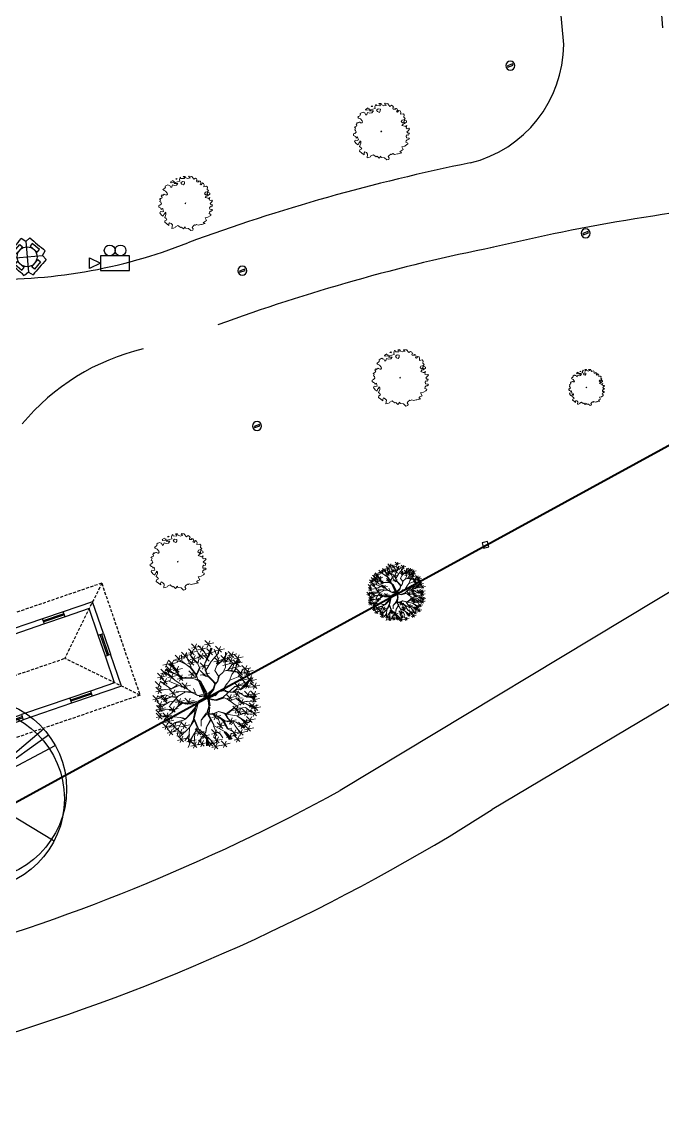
# Model space of a CAD drawing. Extents: x 2080 to 102399, y 2071 to 93424.
# Drawn here: x 83291 to 84346, y 74898 to 76714 of the extents above; entities that cross this region are included whole.
import ezdxf

# ---------------------------------------------------------------- set-up
doc = ezdxf.new("R2010")
doc.units = 0
doc.header["$LTSCALE"] = 20
doc.header["$MEASUREMENT"] = 0
doc.linetypes.add('CENTERX2', pattern=[4, 2.5, -0.5, 0.5, -0.5])
doc.linetypes.add('HIDDEN', pattern=[0.375, 0.25, -0.125])
for name, color, linetype, lineweight in [('ASPHALT', 9, 'CENTERX2', 25), ('camera', 11, 'Continuous', 13), ('fence', 13, 'FENCELINE2', 40), ('Mango tree', 96, 'Continuous', 5), ('NEEM TREE', 84, 'Continuous', 5), ('sappotta', 114, 'Continuous', 5), ('STONE', 2, 'Continuous', 30), ('tree', 60, 'Continuous', 0)]:
    doc.layers.add(name, color=color, linetype=linetype, lineweight=lineweight)
for name, color, linetype in [('DOOR', 1, 'Continuous'), ('ELEC', 11, 'Continuous'), ('proposed tree', 3, 'Continuous'), ('road', 2, 'Continuous'), ('Roof lilne', 31, 'Continuous'), ('wall', 13, 'Continuous'), ('WINDOW', 4, 'Continuous'), ('window sill', 5, 'Continuous')]:
    doc.layers.add(name, color=color, linetype=linetype)
doc.linetypes.add('FENCELINE2', pattern='A,0.25,-0.1,[132,ltypeshp.shx,S=0.1,R=0,X=-0.1,Y=0],-0.1,1', length=1.45)

# ---------------------------------------------------------------- blocks, each defined once
blk = doc.blocks.new('NEEM')
at = {"layer": 'sappotta', "linetype": 'Continuous'}
for p, q in [((-0.517, 0.963), (-0.614, 0.901)), ((-0.614, 0.901), (-0.589, 0.87)), ((-0.589, 0.87), (-0.494, 0.884)), ((-0.521, 0.945), (-0.521, 0.945)), ((-0.449, 0.913), (-0.521, 0.945)), ((-0.494, 0.884), (-0.449, 0.913)), ((-0.415, 0.884), (-0.459, 0.839)), ((-0.32, 0.906), (-0.415, 0.884)), ((-0.359, 1.043), (-0.396, 1.016)), ((-0.396, 1.016), (-0.345, 1.011)), ((-0.345, 1.011), (-0.34, 1.039)), ((-0.23, 0.935), (-0.32, 0.906)), ((-0.213, 1.092), (-0.242, 1.007)), ((-0.242, 1.007), (-0.23, 0.935)), ((-0.191, 1.099), (-0.213, 1.092)), ((-0.177, 1.048), (-0.191, 1.099)), ((-0.043, 1.039), (-0.177, 1.048)), ((-0.108, 0.922), (-0.177, 0.872)), ((-0.027, 0.908), (-0.108, 0.922)), ((0.003, 1.132), (-0.083, 1.127)), ((-0.083, 1.127), (-0.023, 1.083)), ((-0.023, 1.083), (-0.043, 1.039)), ((-0.034, 0.839), (-0.027, 0.908)), ((0.03, 1.077), (0.003, 1.132)), ((0.114, 1.043), (0.03, 1.077)), ((0.216, 1.072), (0.114, 1.043)), ((0.162, 1.144), (0.142, 1.112)), ((0.142, 1.112), (0.216, 1.072)), ((0.283, 1.13), (0.162, 1.144)), ((0.267, 1.123), (0.283, 1.13)), ((0.351, 1.016), (0.267, 1.123)), ((0.421, 1.063), (0.351, 1.016)), ((0.473, 1.03), (0.421, 1.063)), ((0.472, 0.942), (0.501, 0.982)), ((0.483, 0.908), (0.472, 0.942)), ((0.501, 0.982), (0.473, 1.03)), ((0.581, 0.9), (0.483, 0.908)), ((0.551, 0.95), (0.581, 0.9)), ((0.627, 0.928), (0.551, 0.95)), ((0.654, 0.87), (0.627, 0.928)), ((-0.892, 0.613), (-0.923, 0.594)), ((-0.923, 0.594), (-0.895, 0.555)), ((-0.895, 0.555), (-0.868, 0.54)), ((-0.85, 0.638), (-0.892, 0.613)), ((-0.868, 0.54), (-0.818, 0.517)), ((-0.818, 0.692), (-0.85, 0.638)), ((-0.783, 0.757), (-0.83, 0.729)), ((-0.83, 0.729), (-0.826, 0.714)), ((-0.826, 0.714), (-0.818, 0.692)), ((-0.818, 0.517), (-0.752, 0.44)), ((-0.749, 0.774), (-0.783, 0.757)), ((-0.752, 0.44), (-0.735, 0.394)), ((-0.717, 0.789), (-0.749, 0.774)), ((-0.689, 0.772), (-0.717, 0.789)), ((-0.638, 0.758), (-0.689, 0.772)), ((-0.598, 0.672), (-0.638, 0.758)), ((-0.562, 0.699), (-0.598, 0.672)), ((-0.533, 0.776), (-0.562, 0.699)), ((-0.452, 0.75), (-0.533, 0.776)), ((-0.459, 0.839), (-0.303, 0.837)), ((-0.361, 0.762), (-0.452, 0.75)), ((-0.303, 0.837), (-0.361, 0.762)), ((-0.177, 0.872), (-0.139, 0.809)), ((-0.139, 0.809), (-0.067, 0.78)), ((-0.067, 0.78), (-0.034, 0.839)), ((0.616, 0.806), (0.654, 0.87)), ((0.66, 0.788), (0.616, 0.806)), ((0.715, 0.86), (0.66, 0.788)), ((0.762, 0.844), (0.715, 0.86)), ((0.783, 0.779), (0.762, 0.844)), ((0.776, 0.704), (0.783, 0.779)), ((0.888, 0.723), (0.776, 0.704)), ((0.804, 0.415), (0.84, 0.475)), ((0.84, 0.475), (0.934, 0.5)), ((0.924, 0.679), (0.888, 0.723)), ((0.913, 0.591), (0.924, 0.679)), ((0.964, 0.541), (0.913, 0.591)), ((0.942, 0.471), (0.917, 0.437)), ((0.934, 0.5), (0.964, 0.541)), ((1.014, 0.439), (0.942, 0.471)), ((1.018, 0.389), (1.014, 0.439)), ((-1.023, 0.208), (-1.062, 0.182)), ((-1.062, 0.182), (-1.02, 0.162)), ((-1.02, 0.162), (-1.049, 0.084)), ((-1.049, 0.084), (-1.017, 0.059)), ((-0.978, 0.229), (-1.023, 0.208)), ((-1.017, 0.059), (-0.991, -0.002)), ((-0.96, 0.366), (-0.994, 0.31)), ((-0.994, 0.31), (-0.961, 0.275)), ((-0.961, 0.275), (-0.978, 0.229)), ((-0.935, 0.345), (-0.96, 0.366)), ((-0.908, 0.372), (-0.935, 0.345)), ((-0.87, 0.389), (-0.908, 0.372)), ((-0.846, 0.386), (-0.87, 0.389)), ((-0.821, 0.367), (-0.846, 0.386)), ((-0.788, 0.359), (-0.821, 0.367)), ((-0.757, 0.361), (-0.788, 0.359)), ((-0.735, 0.394), (-0.757, 0.361)), ((0.02, 0.041), (-0.009, 0.024)), ((-0.009, 0.024), (0, 0)), ((0, 0), (0.014, 0.011)), ((0.014, 0.011), (0.027, 0.031)), ((0.86, 0.367), (0.804, 0.415)), ((0.829, 0.259), (0.888, 0.326)), ((0.838, 0.262), (0.829, 0.259)), ((0.931, 0.228), (0.838, 0.262)), ((0.933, 0.378), (0.86, 0.367)), ((0.888, 0.326), (0.93, 0.332)), ((0.917, 0.437), (0.904, 0.404)), ((0.904, 0.404), (0.933, 0.378)), ((0.93, 0.332), (1.018, 0.389)), ((0.962, 0.217), (0.931, 0.228)), ((1.025, 0.259), (0.962, 0.217)), ((0.996, 0.16), (1.025, 0.259)), ((1.046, 0.129), (0.996, 0.16)), ((1.029, 0.011), (1.074, 0.049)), ((1.074, -0.047), (1.029, 0.011)), ((1.109, 0.149), (1.046, 0.129)), ((1.074, 0.049), (1.137, 0.114)), ((1.137, 0.114), (1.109, 0.149)), ((-1.097, -0.077), (-1.098, -0.14)), ((-1.098, -0.14), (-1.044, -0.173)), ((-1.048, -0.062), (-1.097, -0.077)), ((-1.025, -0.325), (-1.052, -0.378)), ((-1.052, -0.378), (-0.982, -0.471)), ((-0.991, -0.002), (-1.048, -0.062)), ((-1.044, -0.173), (-1.007, -0.185)), ((-0.953, -0.336), (-1.025, -0.325)), ((-1.007, -0.185), (-0.992, -0.244)), ((-0.992, -0.244), (-0.937, -0.198)), ((-0.902, -0.318), (-0.953, -0.336)), ((-0.937, -0.198), (-0.93, -0.213)), ((-0.93, -0.213), (-0.902, -0.318)), ((-0.888, -0.446), (-0.848, -0.411)), ((-0.848, -0.411), (-0.837, -0.355)), ((-0.837, -0.355), (-0.803, -0.383)), ((-0.803, -0.383), (-0.803, -0.452)), ((0.992, -0.411), (1.004, -0.349)), ((1.066, -0.443), (0.992, -0.411)), ((1.004, -0.349), (1.045, -0.311)), ((1.007, -0.166), (1.046, -0.114)), ((1.016, -0.234), (1.007, -0.166)), ((1.11, -0.243), (1.016, -0.234)), ((1.045, -0.311), (1.083, -0.306)), ((1.046, -0.114), (1.1, -0.129)), ((1.129, -0.047), (1.074, -0.047)), ((1.083, -0.306), (1.137, -0.273)), ((1.1, -0.129), (1.129, -0.047)), ((1.137, -0.273), (1.11, -0.243)), ((-0.982, -0.471), (-0.91, -0.516)), ((-0.91, -0.516), (-0.888, -0.446)), ((-0.803, -0.452), (-0.853, -0.576)), ((-0.853, -0.576), (-0.797, -0.619)), ((-0.844, -0.71), (-0.852, -0.77)), ((-0.852, -0.77), (-0.758, -0.838)), ((-0.766, -0.668), (-0.844, -0.71)), ((-0.797, -0.619), (-0.766, -0.668)), ((-0.758, -0.838), (-0.675, -0.912)), ((-0.676, -0.836), (-0.649, -0.791)), ((-0.675, -0.912), (-0.676, -0.836)), ((-0.649, -0.791), (-0.582, -0.82)), ((-0.582, -0.82), (-0.534, -0.881)), ((0.423, -0.897), (0.47, -0.86)), ((0.47, -0.86), (0.543, -0.896)), ((0.543, -0.896), (0.652, -0.871)), ((0.652, -0.871), (0.68, -0.867)), ((0.68, -0.867), (0.834, -0.828)), ((0.751, -0.797), (0.797, -0.747)), ((0.834, -0.828), (0.751, -0.797)), ((0.797, -0.747), (0.887, -0.704)), ((0.826, -0.591), (0.943, -0.565)), ((0.887, -0.704), (0.826, -0.591)), ((0.943, -0.565), (1.032, -0.503)), ((1.032, -0.503), (1.061, -0.484)), ((1.061, -0.484), (1.066, -0.443)), ((-0.534, -0.881), (-0.554, -1.025)), ((-0.554, -1.025), (-0.486, -1.015)), ((-0.486, -1.015), (-0.413, -0.988)), ((-0.413, -0.988), (-0.401, -0.955)), ((-0.401, -0.955), (-0.302, -0.907)), ((-0.302, -0.907), (-0.286, -0.926)), ((-0.286, -0.926), (-0.197, -0.986)), ((-0.197, -0.986), (-0.157, -0.969)), ((-0.157, -0.969), (-0.078, -1.049)), ((-0.078, -1.049), (-0.006, -0.96)), ((-0.006, -0.96), (0.006, -1.017)), ((0.006, -1.017), (0.139, -1.026)), ((0.139, -1.026), (0.236, -1.115)), ((0.236, -1.115), (0.314, -1.096)), ((0.287, -0.982), (0.327, -0.932)), ((0.324, -1.046), (0.287, -0.982)), ((0.314, -1.096), (0.324, -1.046)), ((0.327, -0.932), (0.391, -0.879)), ((0.391, -0.879), (0.423, -0.897))]:
    blk.add_line(p, q, dxfattribs=at)
blk = doc.blocks.new('TREE')
at = {"layer": 'tree', "linetype": 'ByBlock'}
for p, q in [((-0.329, 0.492), (-0.314, 0.599)), ((-0.306, 0.575), (-0.22, 0.6)), ((-0.273, 0.545), (-0.259, 0.653)), ((-0.224, 0.58), (-0.128, 0.503)), ((-0.207, 0.433), (-0.217, 0.605)), ((-0.205, 0.66), (-0.11, 0.584)), ((-0.205, 0.617), (-0.119, 0.642)), ((-0.191, 0.507), (-0.177, 0.615)), ((-0.172, 0.588), (-0.158, 0.695)), ((-0.135, 0.66), (-0.04, 0.584)), ((-0.135, 0.617), (-0.049, 0.642)), ((-0.103, 0.588), (-0.088, 0.695)), ((-0.089, 0.461), (-0.087, 0.635)), ((-0.085, 0.483), (-0.071, 0.591)), ((-0.063, 0.631), (0.032, 0.555)), ((-0.063, 0.588), (0.023, 0.613)), ((-0.055, 0.643), (-0.052, 0.59)), ((-0.052, 0.59), (-0.011, 0.48)), ((-0.047, 0.644), (-0.047, 0.611)), ((-0.042, 0.6), (-0.035, 0.643)), ((-0.005, 0.464), (-0.042, 0.6)), ((-0.033, 0.707), (0.062, 0.63)), ((-0.033, 0.664), (0.053, 0.689)), ((-0.03, 0.559), (-0.016, 0.666)), ((0.001, 0.473), (0.029, 0.592)), ((0.039, 0.586), (0.006, 0.477)), ((0.017, 0.613), (0.103, 0.638)), ((0.018, 0.656), (0.113, 0.579)), ((0.029, 0.592), (0.023, 0.645)), ((0.03, 0.485), (0.044, 0.593)), ((0.035, 0.641), (0.033, 0.588)), ((0.044, 0.637), (0.039, 0.586)), ((0.05, 0.583), (0.064, 0.691)), ((0.15, 0.552), (0.105, 0.639)), ((0.123, 0.629), (0.219, 0.552)), ((0.123, 0.586), (0.209, 0.611)), ((0.156, 0.556), (0.17, 0.664)), ((0.163, 0.545), (0.224, 0.6)), ((0.205, 0.587), (0.301, 0.511)), ((0.238, 0.515), (0.252, 0.622)), ((0.33, 0.47), (0.344, 0.578)), ((0.405, 0.481), (0.42, 0.589)), ((-0.51, 0.337), (-0.496, 0.444)), ((-0.5, 0.441), (-0.405, 0.364)), ((-0.47, 0.529), (-0.375, 0.452)), ((-0.47, 0.486), (-0.384, 0.511)), ((-0.468, 0.369), (-0.453, 0.476)), ((-0.437, 0.456), (-0.423, 0.564)), ((-0.314, 0.437), (-0.412, 0.488)), ((-0.314, 0.437), (-0.398, 0.504)), ((-0.397, 0.442), (-0.302, 0.366)), ((-0.388, 0.355), (-0.374, 0.462)), ((-0.365, 0.37), (-0.351, 0.477)), ((-0.362, 0.522), (-0.276, 0.546)), ((-0.361, 0.564), (-0.266, 0.488)), ((-0.295, 0.371), (-0.314, 0.437)), ((-0.29, 0.511), (-0.303, 0.57)), ((-0.206, 0.427), (-0.29, 0.511)), ((-0.241, 0.332), (-0.227, 0.439)), ((-0.224, 0.537), (-0.138, 0.562)), ((-0.14, 0.483), (-0.144, 0.522)), ((-0.112, 0.385), (-0.14, 0.483)), ((-0.118, 0.513), (-0.032, 0.538)), ((-0.117, 0.556), (-0.022, 0.479)), ((-0.081, 0.379), (-0.089, 0.461)), ((-0.059, 0.448), (0.036, 0.372)), ((-0.026, 0.376), (-0.012, 0.483)), ((-0.009, 0.399), (-0.005, 0.464)), ((-0.003, 0.515), (0.083, 0.54)), ((-0.002, 0.558), (0.093, 0.481)), ((0, 0.398), (0.001, 0.473)), ((0.177, 0.413), (0.15, 0.552)), ((0.169, 0.409), (0.163, 0.545)), ((0.181, 0.406), (0.226, 0.503)), ((0.188, 0.422), (0.274, 0.447)), ((0.189, 0.465), (0.284, 0.388)), ((0.205, 0.544), (0.291, 0.569)), ((0.221, 0.392), (0.235, 0.5)), ((0.226, 0.503), (0.287, 0.569)), ((0.246, 0.432), (0.332, 0.456)), ((0.247, 0.474), (0.342, 0.398)), ((0.265, 0.373), (0.282, 0.487)), ((0.274, 0.368), (0.285, 0.482)), ((0.279, 0.402), (0.293, 0.509)), ((0.282, 0.487), (0.332, 0.535)), ((0.297, 0.5), (0.383, 0.525)), ((0.298, 0.543), (0.393, 0.466)), ((0.357, 0.405), (0.397, 0.482)), ((0.364, 0.344), (0.378, 0.451)), ((0.373, 0.553), (0.468, 0.477)), ((0.373, 0.511), (0.459, 0.535)), ((0.409, 0.429), (0.495, 0.453)), ((0.41, 0.471), (0.505, 0.395)), ((0.411, 0.316), (0.458, 0.439)), ((0.442, 0.399), (0.456, 0.507)), ((0.515, 0.445), (0.61, 0.369)), ((0.547, 0.373), (0.561, 0.48)), ((-0.624, 0.307), (-0.538, 0.332)), ((-0.623, 0.35), (-0.528, 0.273)), ((-0.591, 0.277), (-0.577, 0.385)), ((-0.478, 0.18), (-0.563, 0.306)), ((-0.561, 0.308), (-0.547, 0.415)), ((-0.543, 0.367), (-0.457, 0.391)), ((-0.542, 0.409), (-0.447, 0.333)), ((-0.532, 0.213), (-0.518, 0.32)), ((-0.449, 0.308), (-0.531, 0.364)), ((-0.48, 0.328), (-0.524, 0.371)), ((-0.475, 0.329), (-0.514, 0.378)), ((-0.501, 0.398), (-0.415, 0.423)), ((-0.452, 0.377), (-0.492, 0.415)), ((-0.354, 0.341), (-0.452, 0.377)), ((-0.39, 0.223), (-0.449, 0.308)), ((-0.407, 0.225), (-0.445, 0.305)), ((-0.414, 0.2), (-0.4, 0.308)), ((-0.398, 0.399), (-0.312, 0.424)), ((-0.235, 0.3), (-0.39, 0.307)), ((-0.295, 0.373), (-0.384, 0.406)), ((-0.284, 0.274), (-0.354, 0.341)), ((-0.252, 0.302), (-0.298, 0.373)), ((-0.233, 0.303), (-0.295, 0.371)), ((-0.28, 0.2), (-0.265, 0.308)), ((-0.274, 0.404), (-0.179, 0.328)), ((-0.274, 0.361), (-0.188, 0.386)), ((-0.122, 0.26), (-0.233, 0.303)), ((-0.12, 0.397), (-0.213, 0.432)), ((-0.108, 0.377), (-0.206, 0.427)), ((-0.123, 0.268), (-0.192, 0.36)), ((-0.075, 0.245), (-0.108, 0.377)), ((-0.106, 0.295), (-0.02, 0.319)), ((-0.105, 0.337), (-0.01, 0.261)), ((-0.095, 0.334), (-0.081, 0.379)), ((-0.083, 0.292), (-0.09, 0.349)), ((-0.073, 0.265), (-0.058, 0.372)), ((-0.059, 0.406), (0.027, 0.43)), ((0.069, 0.306), (-0.009, 0.399)), ((0.07, 0.32), (0, 0.398)), ((0.092, 0.251), (0.069, 0.306)), ((0.106, 0.27), (0.07, 0.32)), ((0.075, 0.363), (0.171, 0.286)), ((0.075, 0.32), (0.161, 0.345)), ((0.106, 0.267), (0.141, 0.293)), ((0.108, 0.29), (0.122, 0.398)), ((0.141, 0.293), (0.169, 0.409)), ((0.143, 0.282), (0.177, 0.413)), ((0.146, 0.28), (0.235, 0.3)), ((0.233, 0.311), (0.147, 0.288)), ((0.235, 0.3), (0.267, 0.359)), ((0.249, 0.312), (0.344, 0.236)), ((0.249, 0.269), (0.335, 0.294)), ((0.258, 0.229), (0.331, 0.294)), ((0.267, 0.359), (0.357, 0.405)), ((0.282, 0.24), (0.296, 0.347)), ((0.331, 0.373), (0.417, 0.398)), ((0.331, 0.294), (0.411, 0.316)), ((0.332, 0.416), (0.427, 0.34)), ((0.343, 0.291), (0.426, 0.31)), ((0.387, 0.266), (0.402, 0.373)), ((0.412, 0.313), (0.536, 0.357)), ((0.426, 0.31), (0.537, 0.349)), ((0.542, 0.338), (0.432, 0.308)), ((0.444, 0.355), (0.539, 0.278)), ((0.444, 0.312), (0.53, 0.337)), ((0.477, 0.283), (0.491, 0.39)), ((0.482, 0.194), (0.552, 0.312)), ((0.514, 0.402), (0.6, 0.427)), ((0.576, 0.214), (0.59, 0.322)), ((-0.674, 0.161), (-0.588, 0.186)), ((-0.673, 0.204), (-0.578, 0.127)), ((-0.663, 0.037), (-0.649, 0.145)), ((-0.641, 0.132), (-0.626, 0.239)), ((-0.601, 0.221), (-0.506, 0.145)), ((-0.601, 0.179), (-0.515, 0.203)), ((-0.509, 0.25), (-0.584, 0.249)), ((-0.57, 0.049), (-0.556, 0.156)), ((-0.568, 0.149), (-0.554, 0.256)), ((-0.565, 0.242), (-0.479, 0.267)), ((-0.564, 0.285), (-0.469, 0.209)), ((-0.481, 0.182), (-0.517, 0.182)), ((-0.476, 0.233), (-0.509, 0.25)), ((-0.422, 0.097), (-0.478, 0.18)), ((-0.395, 0.219), (-0.476, 0.233)), ((-0.447, 0.273), (-0.351, 0.196)), ((-0.447, 0.23), (-0.361, 0.255)), ((-0.299, 0.218), (-0.39, 0.223)), ((-0.26, 0.197), (-0.339, 0.217)), ((-0.312, 0.273), (-0.217, 0.196)), ((-0.312, 0.23), (-0.227, 0.255)), ((-0.262, 0.214), (-0.299, 0.218)), ((-0.26, 0.236), (-0.284, 0.274)), ((-0.248, 0.16), (-0.262, 0.214)), ((-0.243, 0.166), (-0.26, 0.236)), ((-0.156, 0.05), (-0.248, 0.16)), ((-0.128, 0.063), (-0.243, 0.166)), ((-0.236, 0.178), (-0.14, 0.101)), ((-0.236, 0.135), (-0.15, 0.16)), ((-0.141, 0.058), (-0.223, 0.145)), ((-0.203, 0.106), (-0.189, 0.213)), ((-0.08, 0.211), (-0.122, 0.263)), ((-0.075, 0.181), (-0.122, 0.26)), ((-0.077, 0.189), (-0.075, 0.245)), ((-0.062, 0.105), (-0.077, 0.189)), ((-0.055, 0.145), (-0.076, 0.201)), ((-0.061, 0.128), (-0.023, 0.204)), ((0.002, 0.037), (0.098, 0.216)), ((0.016, 0.04), (0.088, 0.177)), ((0.088, 0.177), (0.038, 0.06)), ((0.099, 0.176), (0.043, 0.047)), ((0.044, 0.025), (0.111, 0.187)), ((0.097, 0.224), (0.092, 0.251)), ((0.098, 0.216), (0.099, 0.176)), ((0.106, 0.239), (0.143, 0.282)), ((0.111, 0.187), (0.106, 0.239)), ((0.171, 0.245), (0.266, 0.168)), ((0.219, 0.164), (0.188, 0.228)), ((0.188, 0.228), (0.219, 0.13)), ((0.203, 0.172), (0.217, 0.28)), ((0.21, 0.064), (0.221, 0.147)), ((0.217, 0.054), (0.23, 0.163)), ((0.219, 0.161), (0.256, 0.226)), ((0.23, 0.163), (0.264, 0.224)), ((0.264, 0.224), (0.401, 0.242)), ((0.336, 0.133), (0.424, 0.159)), ((0.401, 0.242), (0.545, 0.235)), ((0.403, 0.15), (0.428, 0.151)), ((0.418, 0.213), (0.513, 0.137)), ((0.418, 0.17), (0.504, 0.195)), ((0.424, 0.159), (0.482, 0.194)), ((0.424, 0.159), (0.503, 0.136)), ((0.428, 0.151), (0.498, 0.132)), ((0.451, 0.141), (0.465, 0.248)), ((0.493, 0.156), (0.588, 0.079)), ((0.503, 0.136), (0.618, 0.152)), ((0.507, 0.097), (0.612, 0.171)), ((0.525, 0.083), (0.539, 0.191)), ((0.543, 0.287), (0.638, 0.21)), ((0.543, 0.244), (0.629, 0.269)), ((0.545, 0.235), (0.583, 0.261)), ((0.624, 0.045), (0.638, 0.152)), ((-0.696, 0.067), (-0.61, 0.091)), ((-0.695, 0.109), (-0.6, 0.033)), ((-0.551, 0.034), (-0.643, -0.019)), ((-0.554, 0.036), (-0.634, 0.064)), ((-0.52, 0.114), (-0.622, 0.141)), ((-0.617, 0.009), (-0.522, -0.068)), ((-0.603, 0.078), (-0.517, 0.103)), ((-0.602, 0.121), (-0.507, 0.045)), ((-0.585, -0.064), (-0.571, 0.044)), ((-0.443, 0.057), (-0.551, 0.034)), ((-0.459, 0.055), (-0.523, 0.114)), ((-0.444, 0.06), (-0.52, 0.114)), ((-0.518, 0.024), (-0.423, -0.053)), ((-0.518, -0.019), (-0.433, 0.006)), ((-0.486, -0.048), (-0.471, 0.059)), ((-0.4, 0.037), (-0.443, 0.057)), ((-0.41, 0.046), (-0.425, 0.1)), ((-0.393, 0.041), (-0.422, 0.097)), ((-0.207, 0.033), (-0.4, 0.037)), ((-0.228, 0.012), (-0.389, 0.033)), ((-0.21, 0.018), (-0.329, -0.041)), ((-0.132, 0.037), (-0.324, -0.049)), ((-0.214, 0.023), (-0.282, 0.029)), ((-0.201, 0.034), (-0.21, 0.018)), ((-0.127, 0.055), (-0.201, 0.034)), ((-0.126, 0.049), (-0.197, 0.023)), ((0, 0), (-0.132, 0.037)), ((0, 0), (-0.126, 0.049)), ((-0.038, 0.025), (-0.118, 0.056)), ((-0.042, 0.069), (-0.062, 0.105)), ((-0.056, 0.1), (-0.061, 0.128)), ((-0.013, 0.029), (-0.058, 0.078)), ((0.006, 0.047), (-0.056, 0.1)), ((-0.003, 0.034), (-0.042, 0.069)), ((-0.005, 0.03), (-0.038, 0.025)), ((0, 0.003), (-0.026, -0.046)), ((-0.019, 0.017), (-0.002, 0.014)), ((0, 0.003), (-0.014, -0.047)), ((0.04, 0.032), (-0.005, 0.03)), ((-0.002, 0.014), (0.04, 0.032)), ((0, 0), (0.044, 0.025)), ((0, 0), (0.091, -0.073)), ((0, 0), (0.139, -0.009)), ((0.043, 0.047), (0.016, 0.04)), ((0.046, 0.011), (0.134, 0.001)), ((0.134, 0.001), (0.198, 0.023)), ((0.139, -0.009), (0.204, 0.018)), ((0.198, 0.023), (0.21, 0.064)), ((0.204, 0.018), (0.217, 0.054)), ((0.208, 0.013), (0.249, 0.015)), ((0.214, 0.023), (0.246, 0.017)), ((0.246, 0.017), (0.311, 0.048)), ((0.249, 0.015), (0.323, 0.041)), ((0.311, 0.048), (0.336, 0.133)), ((0.317, 0.046), (0.389, 0.033)), ((0.389, 0.033), (0.456, 0.05)), ((0.394, 0.036), (0.45, 0.001)), ((0.539, -0.18), (0.432, 0.012)), ((0.45, 0.001), (0.533, 0.007)), ((0.453, 0.094), (0.548, 0.017)), ((0.456, 0.05), (0.507, 0.095)), ((0.466, 0.002), (0.561, -0.075)), ((0.492, 0.113), (0.578, 0.138)), ((0.496, 0.109), (0.591, 0.032)), ((0.507, 0.095), (0.572, 0.089)), ((0.525, 0.036), (0.611, 0.061)), ((0.533, 0.007), (0.64, -0.062)), ((0.536, 0.007), (0.638, -0.031)), ((0.558, 0.007), (0.572, 0.114)), ((0.572, 0.089), (0.628, 0.107)), ((0.582, -0.077), (0.597, 0.031)), ((0.591, 0.075), (0.677, 0.099)), ((0.592, 0.117), (0.687, 0.041)), ((0.61, -0.014), (0.696, 0.011)), ((0.611, 0.029), (0.706, -0.047)), ((0.643, -0.043), (0.657, 0.064)), ((-0.682, -0.055), (-0.587, -0.131)), ((-0.682, -0.098), (-0.597, -0.073)), ((-0.65, -0.127), (-0.635, -0.02)), ((-0.454, -0.073), (-0.64, -0.051)), ((-0.529, -0.128), (-0.626, -0.133)), ((-0.618, -0.034), (-0.532, -0.009)), ((-0.526, -0.13), (-0.611, -0.175)), ((-0.588, -0.237), (-0.574, -0.129)), ((-0.454, -0.076), (-0.529, -0.128)), ((-0.334, -0.044), (-0.454, -0.076)), ((-0.342, -0.062), (-0.452, -0.073)), ((-0.437, -0.248), (-0.422, -0.141)), ((-0.324, -0.049), (-0.4, -0.184)), ((-0.329, -0.041), (-0.387, -0.146)), ((-0.285, -0.131), (-0.347, -0.181)), ((-0.171, -0.129), (-0.285, -0.131)), ((-0.172, -0.14), (-0.282, -0.134)), ((-0.163, -0.13), (-0.188, -0.191)), ((-0.078, -0.099), (-0.163, -0.13)), ((-0.133, -0.136), (-0.161, -0.155)), ((-0.069, -0.103), (-0.158, -0.138)), ((-0.149, -0.159), (-0.079, -0.113)), ((-0.026, -0.046), (-0.078, -0.099)), ((-0.014, -0.047), (-0.069, -0.103)), ((0.004, -0.038), (-0.063, -0.105)), ((0.079, -0.072), (-0.003, -0.031)), ((-0.003, -0.05), (0.044, -0.129)), ((0, -0.016), (0.079, -0.072)), ((0.007, -0.04), (0.046, -0.126)), ((0.022, -0.012), (0.134, -0.013)), ((0.129, -0.165), (0.041, -0.112)), ((0.044, -0.129), (0.133, -0.189)), ((0.046, -0.126), (0.13, -0.176)), ((0.078, -0.078), (0.151, -0.08)), ((0.091, -0.073), (0.155, -0.074)), ((0.151, -0.08), (0.196, -0.117)), ((0.155, -0.074), (0.169, -0.091)), ((0.169, -0.091), (0.199, -0.117)), ((0.199, -0.117), (0.211, -0.159)), ((0.2, -0.122), (0.28, -0.1)), ((0.291, -0.098), (0.201, -0.111)), ((0.216, -0.119), (0.216, -0.153)), ((0.28, -0.1), (0.361, -0.1)), ((0.355, -0.099), (0.432, -0.075)), ((0.361, -0.1), (0.461, -0.159)), ((0.432, -0.075), (0.535, -0.071)), ((0.451, -0.001), (0.547, -0.192)), ((0.466, -0.041), (0.552, -0.016)), ((0.488, -0.218), (0.503, -0.11)), ((0.498, -0.069), (0.584, -0.044)), ((0.499, -0.026), (0.594, -0.103)), ((0.514, -0.191), (0.529, -0.084)), ((0.55, -0.004), (0.645, -0.081)), ((0.55, -0.047), (0.636, -0.022)), ((0.634, -0.043), (0.557, -0.003)), ((0.562, -0.138), (0.658, -0.214)), ((0.595, -0.21), (0.609, -0.103)), ((-0.669, -0.223), (-0.583, -0.198)), ((-0.632, -0.239), (-0.536, -0.316)), ((-0.632, -0.282), (-0.546, -0.257)), ((-0.621, -0.164), (-0.525, -0.241)), ((-0.621, -0.207), (-0.535, -0.182)), ((-0.455, -0.168), (-0.611, -0.187)), ((-0.607, -0.197), (-0.556, -0.183)), ((-0.553, -0.188), (-0.605, -0.205)), ((-0.599, -0.312), (-0.585, -0.204)), ((-0.468, -0.173), (-0.583, -0.255)), ((-0.506, -0.281), (-0.565, -0.299)), ((-0.477, -0.172), (-0.553, -0.188)), ((-0.525, -0.376), (-0.511, -0.269)), ((-0.478, -0.282), (-0.508, -0.303)), ((-0.37, -0.277), (-0.506, -0.281)), ((-0.407, -0.172), (-0.477, -0.172)), ((-0.469, -0.176), (-0.374, -0.253)), ((-0.469, -0.219), (-0.384, -0.194)), ((-0.461, -0.26), (-0.365, -0.337)), ((-0.461, -0.303), (-0.375, -0.278)), ((-0.387, -0.146), (-0.455, -0.168)), ((-0.428, -0.333), (-0.414, -0.225)), ((-0.417, -0.165), (-0.398, -0.159)), ((-0.395, -0.276), (-0.417, -0.327)), ((-0.39, -0.275), (-0.409, -0.34)), ((-0.407, -0.172), (-0.4, -0.227)), ((-0.4, -0.184), (-0.39, -0.275)), ((-0.4, -0.227), (-0.395, -0.276)), ((-0.37, -0.277), (-0.303, -0.243)), ((-0.325, -0.247), (-0.37, -0.277)), ((-0.206, -0.219), (-0.325, -0.247)), ((-0.303, -0.243), (-0.21, -0.231)), ((-0.188, -0.191), (-0.235, -0.311)), ((-0.161, -0.155), (-0.227, -0.298)), ((-0.114, -0.27), (-0.177, -0.373)), ((-0.172, -0.262), (-0.086, -0.237)), ((-0.171, -0.219), (-0.076, -0.295)), ((-0.16, -0.164), (-0.132, -0.198)), ((-0.149, -0.159), (-0.133, -0.192)), ((-0.139, -0.291), (-0.125, -0.184)), ((-0.133, -0.192), (-0.055, -0.238)), ((-0.132, -0.198), (-0.107, -0.275)), ((-0.127, -0.208), (-0.055, -0.238)), ((-0.117, -0.218), (-0.106, -0.28)), ((-0.107, -0.275), (-0.112, -0.359)), ((-0.102, -0.288), (-0.096, -0.39)), ((-0.055, -0.238), (-0.018, -0.338)), ((-0.011, -0.334), (-0.049, -0.242)), ((0.13, -0.176), (0.158, -0.274)), ((0.132, -0.17), (0.336, -0.203)), ((0.14, -0.213), (0.235, -0.29)), ((0.14, -0.256), (0.226, -0.231)), ((0.145, -0.229), (0.153, -0.393)), ((0.158, -0.274), (0.224, -0.316)), ((0.172, -0.286), (0.187, -0.178)), ((0.211, -0.159), (0.258, -0.235)), ((0.216, -0.153), (0.259, -0.224)), ((0.235, -0.259), (0.331, -0.336)), ((0.235, -0.302), (0.321, -0.277)), ((0.258, -0.235), (0.307, -0.28)), ((0.259, -0.224), (0.326, -0.243)), ((0.268, -0.332), (0.282, -0.224)), ((0.309, -0.274), (0.269, -0.233)), ((0.269, -0.233), (0.328, -0.252)), ((0.307, -0.28), (0.318, -0.39)), ((0.322, -0.241), (0.408, -0.216)), ((0.323, -0.198), (0.418, -0.275)), ((0.326, -0.243), (0.348, -0.287)), ((0.336, -0.203), (0.433, -0.262)), ((0.348, -0.287), (0.422, -0.314)), ((0.35, -0.281), (0.568, -0.298)), ((0.355, -0.27), (0.37, -0.163)), ((0.429, -0.202), (0.524, -0.279)), ((0.438, -0.363), (0.453, -0.256)), ((0.461, -0.159), (0.582, -0.147)), ((0.461, -0.275), (0.475, -0.167)), ((0.5, -0.309), (0.586, -0.284)), ((0.521, -0.365), (0.535, -0.258)), ((0.528, -0.209), (0.623, -0.285)), ((0.528, -0.252), (0.613, -0.227)), ((0.547, -0.192), (0.592, -0.243)), ((0.554, -0.182), (0.649, -0.259)), ((0.554, -0.225), (0.639, -0.2)), ((0.562, -0.181), (0.648, -0.156)), ((0.582, -0.147), (0.612, -0.162)), ((-0.558, -0.304), (-0.462, -0.38)), ((-0.558, -0.347), (-0.472, -0.322)), ((-0.417, -0.327), (-0.504, -0.395)), ((-0.423, -0.345), (-0.497, -0.402)), ((-0.488, -0.392), (-0.392, -0.468)), ((-0.488, -0.435), (-0.402, -0.41)), ((-0.484, -0.411), (-0.423, -0.345)), ((-0.409, -0.34), (-0.482, -0.422)), ((-0.455, -0.464), (-0.441, -0.357)), ((-0.442, -0.536), (-0.428, -0.429)), ((-0.404, -0.341), (-0.422, -0.465)), ((-0.398, -0.429), (-0.303, -0.505)), ((-0.343, -0.421), (-0.396, -0.488)), ((-0.366, -0.501), (-0.351, -0.394)), ((-0.279, -0.382), (-0.343, -0.421)), ((-0.342, -0.35), (-0.247, -0.426)), ((-0.342, -0.393), (-0.256, -0.368)), ((-0.309, -0.422), (-0.295, -0.315)), ((-0.239, -0.305), (-0.279, -0.382)), ((-0.276, -0.387), (-0.268, -0.436)), ((-0.235, -0.311), (-0.207, -0.482)), ((-0.222, -0.35), (-0.127, -0.426)), ((-0.222, -0.392), (-0.137, -0.368)), ((-0.19, -0.422), (-0.175, -0.315)), ((-0.112, -0.359), (-0.155, -0.473)), ((-0.106, -0.381), (-0.152, -0.472)), ((-0.11, -0.295), (-0.106, -0.381)), ((-0.096, -0.39), (-0.033, -0.466)), ((-0.092, -0.455), (-0.006, -0.43)), ((-0.091, -0.412), (0.004, -0.489)), ((-0.019, -0.332), (-0.084, -0.48)), ((-0.059, -0.485), (-0.045, -0.377)), ((-0.049, -0.39), (-0.027, -0.322)), ((-0.018, -0.338), (0.05, -0.461)), ((-0.008, -0.336), (0.113, -0.369)), ((-0.008, -0.35), (0.116, -0.374)), ((0.068, -0.426), (0.164, -0.502)), ((0.07, -0.421), (0.156, -0.396)), ((0.071, -0.378), (0.166, -0.455)), ((0.101, -0.498), (0.115, -0.391)), ((0.103, -0.45), (0.117, -0.343)), ((0.113, -0.369), (0.15, -0.424)), ((0.118, -0.365), (0.26, -0.428)), ((0.15, -0.424), (0.207, -0.482)), ((0.191, -0.413), (0.277, -0.388)), ((0.192, -0.37), (0.287, -0.447)), ((0.224, -0.316), (0.223, -0.378)), ((0.223, -0.378), (0.261, -0.503)), ((0.224, -0.442), (0.238, -0.335)), ((0.226, -0.313), (0.278, -0.369)), ((0.26, -0.428), (0.35, -0.533)), ((0.317, -0.417), (0.403, -0.392)), ((0.318, -0.374), (0.413, -0.451)), ((0.318, -0.39), (0.376, -0.506)), ((0.401, -0.488), (0.324, -0.398)), ((0.35, -0.446), (0.364, -0.339)), ((0.392, -0.3), (0.558, -0.305)), ((0.404, -0.509), (0.418, -0.401)), ((0.405, -0.334), (0.491, -0.309)), ((0.406, -0.291), (0.501, -0.368)), ((0.422, -0.314), (0.489, -0.409)), ((0.459, -0.372), (0.554, -0.449)), ((0.459, -0.415), (0.545, -0.39)), ((0.488, -0.336), (0.574, -0.311)), ((0.489, -0.293), (0.584, -0.369)), ((0.492, -0.444), (0.506, -0.337)), ((-0.475, -0.506), (-0.389, -0.482)), ((-0.474, -0.464), (-0.379, -0.54)), ((-0.399, -0.472), (-0.313, -0.447)), ((-0.38, -0.584), (-0.294, -0.559)), ((-0.379, -0.541), (-0.284, -0.618)), ((-0.347, -0.614), (-0.333, -0.506)), ((-0.268, -0.436), (-0.288, -0.496)), ((-0.255, -0.573), (-0.169, -0.548)), ((-0.254, -0.53), (-0.159, -0.607)), ((-0.213, -0.463), (-0.252, -0.579)), ((-0.209, -0.482), (-0.24, -0.585)), ((-0.207, -0.482), (-0.235, -0.596)), ((-0.222, -0.602), (-0.208, -0.495)), ((-0.185, -0.589), (-0.099, -0.564)), ((-0.184, -0.546), (-0.089, -0.622)), ((-0.142, -0.549), (-0.158, -0.619)), ((-0.155, -0.473), (-0.142, -0.549)), ((-0.152, -0.475), (-0.115, -0.511)), ((-0.152, -0.618), (-0.138, -0.511)), ((-0.096, -0.683), (-0.081, -0.576)), ((-0.063, -0.521), (-0.092, -0.63)), ((-0.034, -0.463), (-0.063, -0.521)), ((-0.045, -0.567), (0.05, -0.644)), ((-0.033, -0.466), (-0.018, -0.508)), ((-0.018, -0.508), (-0.018, -0.637)), ((-0.017, -0.547), (0.01, -0.641)), ((-0.013, -0.64), (0.001, -0.532)), ((0.011, -0.573), (0.106, -0.649)), ((0.043, -0.645), (0.057, -0.538)), ((0.05, -0.461), (0.132, -0.517)), ((0.051, -0.469), (0.065, -0.634)), ((0.074, -0.635), (0.052, -0.477)), ((0.068, -0.469), (0.154, -0.444)), ((0.11, -0.674), (0.125, -0.567)), ((0.12, -0.496), (0.216, -0.573)), ((0.12, -0.539), (0.206, -0.514)), ((0.132, -0.517), (0.198, -0.609)), ((0.153, -0.568), (0.167, -0.461)), ((0.207, -0.482), (0.209, -0.59)), ((0.211, -0.662), (0.225, -0.555)), ((0.239, -0.56), (0.325, -0.535)), ((0.24, -0.517), (0.335, -0.593)), ((0.244, -0.559), (0.339, -0.635)), ((0.244, -0.602), (0.33, -0.577)), ((0.247, -0.45), (0.265, -0.545)), ((0.261, -0.503), (0.292, -0.568)), ((0.266, -0.53), (0.284, -0.575)), ((0.272, -0.589), (0.286, -0.482)), ((0.277, -0.631), (0.291, -0.524)), ((0.319, -0.476), (0.415, -0.553)), ((0.319, -0.519), (0.405, -0.494)), ((0.352, -0.548), (0.366, -0.441)), ((0.391, -0.495), (0.362, -0.453)), ((0.362, -0.453), (0.382, -0.505)), ((0.371, -0.479), (0.457, -0.454)), ((0.372, -0.436), (0.467, -0.513)), ((-0.219, -0.63), (-0.123, -0.707)), ((-0.219, -0.673), (-0.133, -0.648)), ((-0.186, -0.702), (-0.172, -0.595)), ((-0.128, -0.611), (-0.033, -0.688)), ((-0.128, -0.654), (-0.043, -0.629)), ((-0.046, -0.61), (0.04, -0.585)), ((-0.029, -0.656), (0.067, -0.732)), ((-0.029, -0.698), (0.057, -0.674)), ((-0.002, -0.637), (-0.013, -0.583)), ((0.004, -0.728), (0.018, -0.621)), ((0.01, -0.616), (0.096, -0.591)), ((0.077, -0.644), (0.163, -0.62)), ((0.078, -0.602), (0.173, -0.678)), ((0.178, -0.59), (0.274, -0.666)), ((0.178, -0.633), (0.264, -0.608))]:
    blk.add_line(p, q, dxfattribs=at)
blk = doc.blocks.new('T41')
at = {"color": 86, "linetype": 'Continuous'}
for p, q in [((0.0043, 0.0045), (-0.0824, 0.469)), ((0.0043, 0.0045), (-0.0544, 0.4749)), ((0.0043, 0.0045), (-0.1952, 0.4322)), ((0.0043, 0.0045), (0.3817, 0.3236)), ((0.0043, 0.0045), (0.4073, 0.2921)), ((0.0043, 0.0045), (0.4421, 0.238)), ((0.0043, 0.0045), (-0.4434, 0.1538)), ((-0.4422, -0.1439), (0.0043, 0.0045)), ((0.0043, 0.0045), (-0.435, -0.1715)), ((0.0043, 0.0045), (-0.2846, -0.3426)), ((0.0043, 0.0045), (-0.2846, -0.4012)), ((0.0043, 0.0045), (0.437, -0.2559)), ((0.0043, 0.0045), (0.2117, -0.4693)), ((0.0043, 0.0045), (0.1861, -0.4799))]:
    blk.add_line(p, q, dxfattribs=at)
at = {"color": 3, "linetype": 'Continuous'}
for centre in [(0.0287, 0.0104), (0.0179, -0.039)]:
    blk.add_circle(centre, 0.4719, dxfattribs=at)
blk = doc.blocks.new('A$C2E3D03D7')
at = {"layer": 'ELEC', "linetype": 'Continuous', "ltscale": 0.5}
for p, q in [((30.6, 56), (23.4, 61.2)), ((30.6, 56), (37.8, 61.2)), ((30.6, 56), (30.6, 5.2)), ((5.2, 30.6), (0, 37.8)), ((56, 30.6), (61.2, 37.8)), ((5.2, 30.6), (0, 23.4)), ((5.2, 30.6), (56, 30.6)), ((56, 30.6), (61.2, 23.4)), ((30.6, 5.2), (23.4, 0)), ((30.6, 5.2), (37.8, 0))]:
    blk.add_line(p, q, dxfattribs=at)
for points in [[(9.5, 40.9), (20.3, 51.7), (24.4, 47.6), (13.6, 36.8)], [(51.7, 40.9), (40.9, 51.7), (36.8, 47.6), (47.6, 36.8)], [(9.5, 20.3), (20.3, 9.5), (24.4, 13.6), (13.6, 24.4)], [(51.7, 20.3), (40.9, 9.5), (36.8, 13.6), (47.6, 24.4)]]:
    blk.add_lwpolyline(points, close=True, dxfattribs=at)
blk.add_circle((30.6, 30.6), 16.4, dxfattribs=at)
for centre, start, end in [((-373.6, 434.8), 313.2624, 316.7376), ((434.8, 434.8), 223.2624, 226.7376), ((-373.6, -373.6), 43.2624, 46.7376), ((434.8, -373.6), 133.2624, 136.7376)]:
    blk.add_arc(centre, 545.1, start, end, dxfattribs=at)
blk = doc.blocks.new('A$C16A84746')
at = {"layer": 'ELEC'}
blk.add_lwpolyline([(14.9, 44.1), (61.5, 44.1), (61.5, 32.9), (14.9, 32.9)], close=True, dxfattribs=at)
blk.add_circle((38.5, 38.5), 38.5, dxfattribs=at)
blk = doc.blocks.new('A$C22A82026')
at = {"layer": 'ELEC', "ltscale": 0.5}
blk.add_lwpolyline([(-10.21, -0.29), (-19.21, -4.79), (-19.21, 4.21), (-10.21, -0.29)], dxfattribs=at)
blk.add_lwpolyline([(-10.21, 5.71), (-10.21, -6.29), (13.79, -6.29), (13.79, 5.71)], close=True, dxfattribs=at)
blk = doc.blocks.new('A$C265A360F')
at = {"layer": 'ELEC', "ltscale": 0.5}
for centre in [(33.1, 20.9), (50.9, 20.9)]:
    blk.add_circle(centre, 8.94, dxfattribs=at)
at = {"layer": 'ELEC', "ltscale": 0.5, "xscale": 2, "yscale": 2, "zscale": 2}
blk.add_blockref('A$C22A82026', (38.4, 0.6), dxfattribs=at)
blk = doc.blocks.new('DR1H902')
at = {"color": 0}
for p, q in [((-0.5, 0), (-0.5, 1)), ((-0.5, 1), (-0.45, 1)), ((-0.45, 0), (-0.45, 1)), ((-0.5, 0), (-0.45, 0))]:
    blk.add_line(p, q, dxfattribs=at)
blk.add_arc((-0.5, 0), 1, 0, 91.707, dxfattribs=at)
blk = doc.blocks.new('DO')
at = {"layer": 'DOOR', "yscale": 18, "zscale": 40}
for p, xscale in [((-9, 0), 18), ((9, 0), -18)]:
    blk.add_blockref('DR1H902', p, dxfattribs=dict(at, xscale=xscale))
blk = doc.blocks.new('A$C3B4262AC')
at = {"layer": 'DOOR'}
for p, q in [((0, 4), (0, 0)), ((2.5, 4), (0, 4)), ((0, 0), (3, 0)), ((2.5, 2.25), (2.5, 4)), ((3, 2.25), (2.5, 2.25)), ((3, 0), (3, 2.25))]:
    blk.add_line(p, q, dxfattribs=at)
blk = doc.blocks.new('A$C68234498')
for name, p, xscale, yscale, zscale in [('A$C3B4262AC', (-41.9, 0), 1.018181818181802, 1.018181818181802, 1.018181818181802), ('DO', (-21, 2.3), 1.022895622895248, 1.022895622895248, 1.022895622895248)]:
    blk.add_blockref(name, p, dxfattribs=dict(xscale=xscale, yscale=yscale, zscale=zscale))
at = {"extrusion": (0, 0, -1), "xscale": 1.018181818181802, "yscale": 1.018181818181802, "zscale": -1.018181818181818}
blk.add_blockref('A$C3B4262AC', (0, 0), dxfattribs=at)
blk = doc.blocks.new('*U448')
at = {"layer": 'DOOR', "xscale": 0.8588779641413566, "yscale": 0.8588779641413566, "zscale": 0.8588779641413566, "rotation": 90.00000000000236}
blk.add_blockref('A$C68234498', (-14.5, 20), dxfattribs=at)
blk = doc.blocks.new('A$C75A958F7')
for p, q in [((-24, 129), (-24, 139)), ((24, 139), (-24, 139)), ((18, 129), (-18, 129)), ((24, 129), (24, 139))]:
    blk.add_line(p, q)
at = {"layer": 'Roof lilne', "linetype": 'HIDDEN'}
for p, q in [((97.5, 153), (-97.5, 153)), ((-97.5, -153), (-97.5, 153)), ((-97.5, 153), (0, 55.5)), ((97.5, 153), (0, 55.5)), ((97.5, -153), (97.5, 153)), ((0, 55.5), (0, -55.5)), ((-97.5, -153), (0, -55.5)), ((97.5, -153), (0, -55.5)), ((97.5, -153), (-97.5, -153))]:
    blk.add_line(p, q, dxfattribs=at)
at = {"layer": 'wall', "lineweight": 25}
for p, q in [((-73.5, 78), (-73.5, 129)), ((-73.5, 129), (-18, 129)), ((-18, 120), (-18, 129)), ((18, 129), (73.5, 129)), ((18, 120), (18, 129)), ((73.5, 78), (73.5, 129)), ((-64.5, 78), (-64.5, 120)), ((-64.5, 120), (-18, 120)), ((18, 120), (64.5, 120)), ((64.5, 78), (64.5, 120)), ((-64.5, 78), (-73.5, 78)), ((64.5, 78), (73.5, 78)), ((-73.5, -42), (-73.5, 42)), ((-64.5, 42), (-73.5, 42)), ((-64.5, -42), (-64.5, 42)), ((64.5, -42), (64.5, 42)), ((64.5, 42), (73.5, 42)), ((73.5, -42), (73.5, 42)), ((-64.5, -42), (-73.5, -42)), ((64.5, -42), (73.5, -42)), ((-73.5, -129), (-73.5, -78)), ((-64.5, -78), (-73.5, -78)), ((-64.5, -120), (-64.5, -78)), ((64.5, -120), (64.5, -78)), ((64.5, -78), (73.5, -78)), ((73.5, -129), (73.5, -78)), ((-64.5, -120), (-18, -120)), ((-18, -120), (-18, -129)), ((18.25, -120), (64.5, -120)), ((18.25, -120), (18.25, -129)), ((-73.5, -129), (-18, -129)), ((18.25, -129), (73.5, -129))]:
    blk.add_line(p, q, dxfattribs=at)
at = {"layer": 'WINDOW', "lineweight": 25}
for p, q in [((-70, 78), (-70, 42)), ((-68, 78), (-68, 42)), ((68, 78), (68, 42)), ((70, 78), (70, 42)), ((-70, -78), (-70, -42)), ((-68, -78), (-68, -42)), ((68, -78), (68, -42)), ((70, -78), (70, -42)), ((-18, -123.5), (18.25, -123.5)), ((18.25, -125.5), (-18, -125.5))]:
    blk.add_line(p, q, dxfattribs=at)
at = {"layer": 'window sill', "lineweight": 25}
for p, q in [((-73.5, 78), (-73.5, 42)), ((-64.5, 78), (-64.5, 42)), ((64.5, 78), (64.5, 42)), ((73.5, 78), (73.5, 42)), ((-73.5, -78), (-73.5, -42)), ((-64.5, -78), (-64.5, -42)), ((64.5, -78), (64.5, -42)), ((73.5, -78), (73.5, -42)), ((-18, -120), (18.25, -120)), ((18.25, -129), (-18, -129))]:
    blk.add_line(p, q, dxfattribs=at)
at = {"layer": 'DOOR', "xscale": -1, "rotation": 270}
blk.add_blockref('*U448', (-1.99, 143.49), dxfattribs=at)

msp = doc.modelspace()

# ---------------------------------------------------------------- linework, layer by layer
at = {"layer": 'ASPHALT', "linetype": 'Continuous'}
for p, q in [((85072.206, 76016.415), (84065.392, 75416.909)), ((84691.16, 75976.621), (83814.65, 75448.173))]:
    msp.add_line(p, q, dxfattribs=at)
for centre, radius, start, end in [((82268.614, 78265.31), 3213.485, 272.023064, 298.757849), ((82273.34, 78237.294), 3341.56, 271.955901, 302.431577)]:
    msp.add_arc(centre, radius, start, end, dxfattribs=at)
at = {"layer": 'fence', "linetype": 'Continuous'}
msp.add_lwpolyline([(78745.248, 74982.689), (80684.996, 75190.726), (81004.553, 75195.494), (82184.094, 75242.71), (83191.2, 75380.147), (84660.704, 76183.192)], dxfattribs=at)
at = {"layer": 'road', "linetype": 'Continuous', "ltscale": 0.5}
for p, q in [((84346.352, 76704.505), (84214.255, 78440.575)), ((84182.906, 76676.786), (84126.034, 77312.545))]:
    msp.add_line(p, q, dxfattribs=at)
msp.add_arc((83980.745, 76678.116), 202.165, 283.78874, 359.623018, dxfattribs=at)
at = {"layer": 'road', "ltscale": 0.5}
for centre, radius, start, end in [((84658.784, 73366.266), 3178.541, 101.429295, 110.144633), ((84831.175, 73139.549), 3293.163, 95.066067, 103.495942), ((83250.17, 77141.429), 851.087, 267.784673, 291.646823), ((84673.877, 73319.721), 3083.438, 101.33859, 110.110065), ((83578.294, 75811.942), 374.301, 103.535949, 140.094304)]:
    msp.add_arc(centre, radius, start, end, dxfattribs=at)
at = {"layer": 'STONE', "linetype": 'Continuous', "ltscale": 0.5}
msp.add_lwpolyline([(84050.659, 75847.424), (84059.482, 75849.464), (84057.442, 75858.287), (84048.619, 75856.247)], close=True, dxfattribs=at)

# ---------------------------------------------------------------- block references
at = {"ltscale": 0.5, "rotation": 108.8954581021877}
msp.add_blockref('A$C75A958F7', (83309.088, 75647.969), dxfattribs=at)
at = {"layer": 'camera', "ltscale": 0.5}
msp.add_blockref('A$C265A360F', (83402.342, 76316.715), dxfattribs=at)
at = {"layer": 'ELEC', "linetype": 'Continuous', "ltscale": 0.5, "xscale": -0.1944000000041392, "yscale": 0.1944000000075903, "zscale": 0.1944, "rotation": 200.7708789352497}
for p in [(84085.274, 76646.463), (84209.376, 76370.374), (83644.148, 76308.653), (83668.497, 76052.897)]:
    msp.add_blockref('A$C16A84746', p, dxfattribs=at)
at = {"layer": 'ELEC', "linetype": 'Continuous', "ltscale": 0.5, "rotation": 4.838476962189209}
msp.add_blockref('A$C2E3D03D7', (83271.612, 76294.203), dxfattribs=at)
at = {"layer": 'Mango tree', "linetype": 'Continuous'}
for p, xscale, yscale, zscale in [((83882.187, 76532.766), 41.36580482873251, 41.36580482873251, 41.36580482873251), ((83559.831, 76414.697), 39.67372591263847, 39.67372591263847, 39.67372591263847), ((83913.257, 76127.515), 41.36580482873251, 41.36580482873251, 41.36580482873251), ((84220.157, 76111.623), 26.40340902155731, 26.40340902155731, 26.40340902155731), ((83547.203, 75824.404), 41.21329665787925, 41.21329665787925, 41.21329665787925)]:
    msp.add_blockref('NEEM', p, dxfattribs=dict(at, xscale=xscale, yscale=yscale, zscale=zscale))
at = {"layer": 'NEEM TREE', "linetype": 'Continuous', "extrusion": (0.00224, -0.003541, 0.999991)}
for p, xscale, yscale, zscale, rotation in [((83907.03, 75774.013, -80.324), 68.84092483757348, 68.84092483757348, 68.84092483757348, 51.50199717107611), ((83595.005, 75602.679, -80.416), 125.9135567526756, 125.9135567526756, 125.9135567526756, 51.50199717107545)]:
    msp.add_blockref('TREE', p, dxfattribs=dict(at, xscale=xscale, yscale=yscale, zscale=zscale, rotation=rotation))
at = {"layer": 'proposed tree', "xscale": 317.8287505751068, "yscale": 317.8287505751068, "zscale": 317.8287505751068}
msp.add_blockref('T41', (83205.262, 75447.028), dxfattribs=at)

doc.saveas('drawing.dxf')
